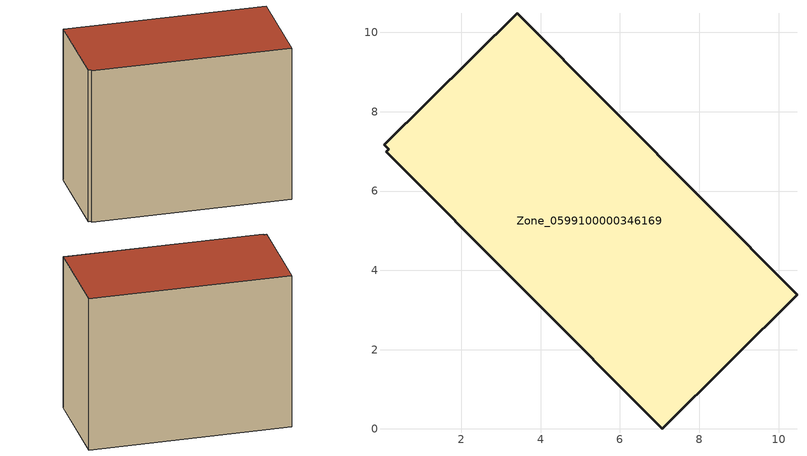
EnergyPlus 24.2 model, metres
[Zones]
Zone_0599100000346169
 floor ground (C_G): 0.07,7.17 3.41,10.49 10.46,3.38 7.07,0 0.11,6.99 0.18,7.06 z0.56
 wall outside (C_F): 10.46,3.38 3.41,10.49 0.07,7.17 0.18,7.06 0.11,6.99 7.07,0 10.46,3.38 z0.56:8.55
 roof outside (C_R): 3.41,10.49 0.07,7.17 0.18,7.06 0.11,6.99 7.07,0 10.46,3.38 z8.55
[BUILDING]
Pand.0599100000346169: North Axis=0; Terrain=City; Loads Convergence Tolerance Value=0.04; Temperature Convergence Tolerance Value=0.4; Solar Distribution=FullExterior; Maximum Number of Warmup Days=25; Minimum Number of Warmup Days=1
[Site:Location]
Rotterdam.The.Hague.AP_ZH_NLD Design_Conditions: Latitude=51.96; Longitude=4.45; Time Zone=1; Elevation=-4.5
[SITE:GROUNDTEMPERATURE:BUILDINGSURFACE]
18, 18, 18, 18, 18, 18, 18, 18, 18, 18, 18, 18
[MATERIAL] Thermal Absorptance=0.9; Solar Absorptance=0.7; Visible Absorptance=0.7
Name | Roughness | Thickness | Conductivity | Density | Specific Heat
G.TI.1992-2005 | MediumSmooth | 0.15 | 0.06 | 540 | 1210
F.TI.1992-2005 | Rough | 0.3 | 0.12 | 1920 | 840
R.TI.1992-2005 | MediumRough | 0.2 | 0.08 | 1500 | 1000
[CONSTRUCTION]
C_G: G.TI.1992-2005
C_F: F.TI.1992-2005
C_R: R.TI.1992-2005
[ZONE]
Zone_0599100000346169: Type=1; Multiplier=1; Ceiling Height=Autocalculate; Volume=Autocalculate; Floor Area=autocalculate; Part of Total Floor Area=Yes
[ZONEINFILTRATION:DESIGNFLOWRATE]
Infil_Zone_0599100000346169: Zone or ZoneList or Space or SpaceList=Zone_0599100000346169; Schedule=AlwaysOn; Design Flow Rate Calculation Method=Flow/Area; Flow Rate per Floor Area=0.0015; Constant Term Coefficient=1; Temperature Term Coefficient=0; Velocity Term Coefficient=0; Velocity Squared Term Coefficient=0
[HVACTEMPLATE:ZONE:IDEALLOADSAIRSYSTEM]
Zone_0599100000346169: Maximum Heating Supply Air Temperature=50; Minimum Cooling Supply Air Temperature=13; Maximum Heating Supply Air Humidity Ratio=0.0156; Minimum Cooling Supply Air Humidity Ratio=0.0077; Heating Limit=NoLimit; Cooling Limit=NoLimit; Dehumidification Control Type=ConstantSensibleHeatRatio; Cooling Sensible Heat Ratio=0.7; Dehumidification Setpoint=60; Humidification Control Type=None; Humidification Setpoint=30; Outdoor Air Method=None; Outdoor Air Flow Rate per Person=0.00944; Outdoor Air Flow Rate per Zone Floor Area=0; Outdoor Air Flow Rate per Zone=0; Demand Controlled Ventilation Type=None; Outdoor Air Economizer Type=NoEconomizer; Heat Recovery Type=None; Sensible Heat Recovery Effectiveness=0.7; Latent Heat Recovery Effectiveness=0.65
[ZONECONTROL:THERMOSTAT]
ThermostatControl_Zone_0599100000346169: Zone or ZoneList=Zone_0599100000346169; Control Type Schedule=DualSetpointControlType; Control 1=Thermostat_Zone_0599100000346169; Temperature Difference Between Cutout And Setpoint=0
[THERMOSTATSETPOINT:DUALSETPOINT]
Thermostat_Zone_0599100000346169: Heating Setpoint Temperature Schedule=HeatingSetpoint_Zone_0599100000346169; Cooling Setpoint Temperature Schedule=CoolingSetpoint_Zone_0599100000346169
[SCHEDULE:COMPACT]
HeatingSetpoint_Zone_0599100000346169: Through: 12/31, For: AllDays, Until: 24:00, 21
CoolingSetpoint_Zone_0599100000346169: Through: 12/31, For: AllDays, Until: 24:00, 24
DualSetpointControlType: Through: 12/31, For: AllDays, Until: 24:00, 4
AlwaysOn: Through: 12/31, For: AllDays, Until: 24:00, 1
